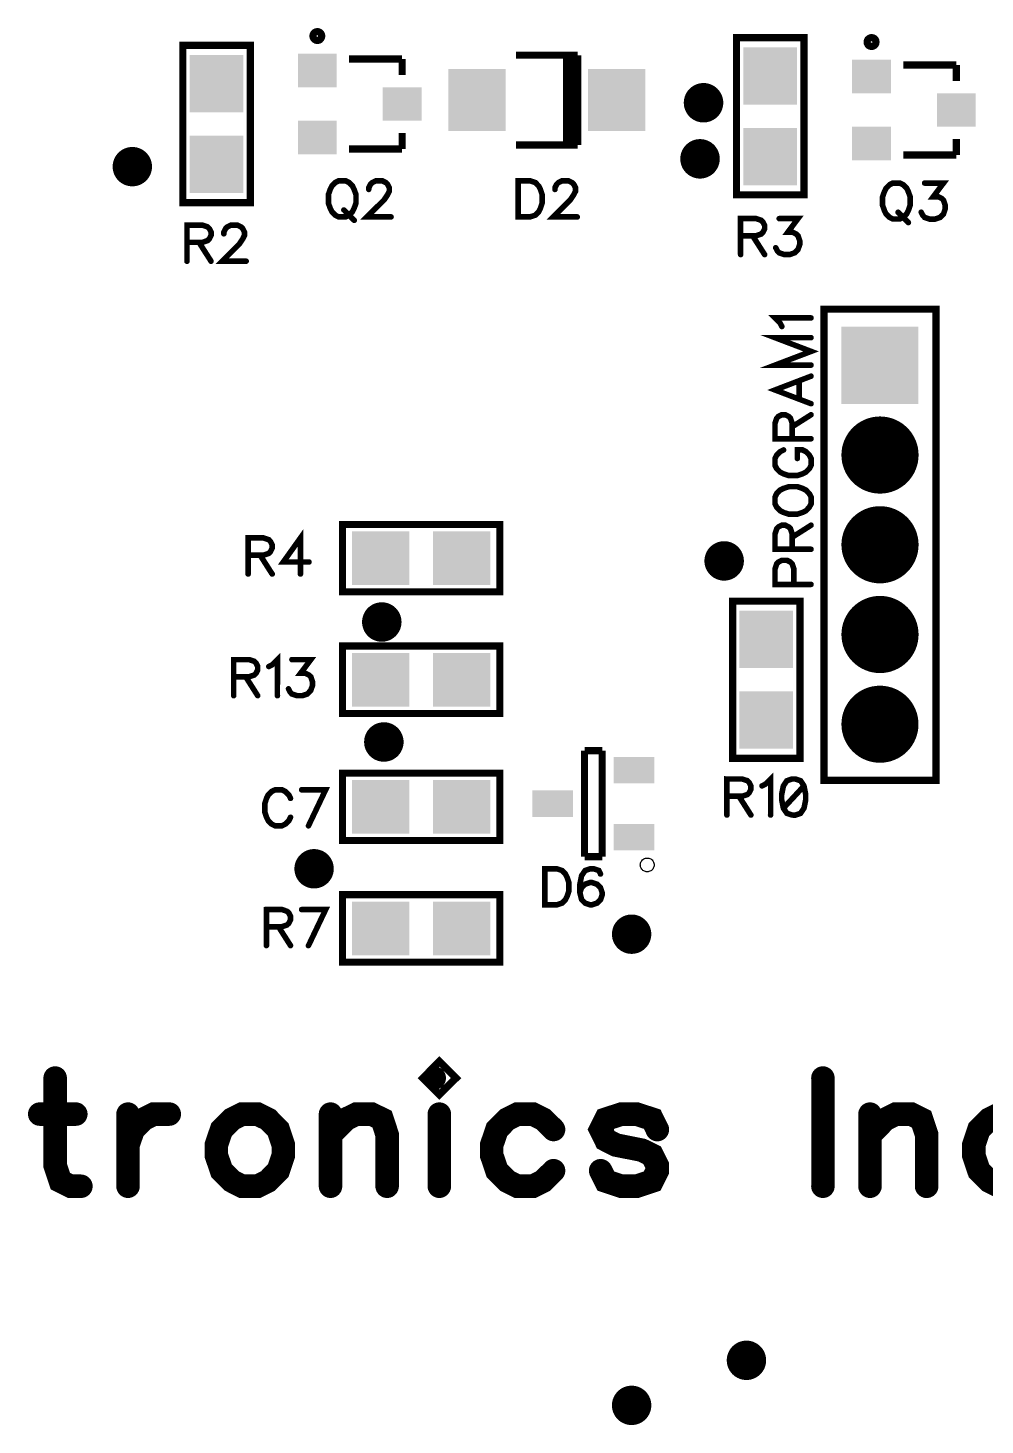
# Model space of a CAD drawing. Extents: x 0 to 5.24, y 0 to 4.77.
# Drawn here: x 2.545 to 3.612, y 1.208 to 2.765 of the extents above; entities that cross this region are included whole.
import ezdxf

# ---------------------------------------------------------------- set-up
doc = ezdxf.new("R2010")
doc.units = 0
for name, color, linetype in [('Top_Mask', 6, 'CONTINUOUS'), ('Top_Paste', 7, 'CONTINUOUS'), ('Top_Silk', 3, 'CONTINUOUS')]:
    doc.layers.add(name, color=color, linetype=linetype)

msp = doc.modelspace()

# ---------------------------------------------------------------- linework, layer by layer
at = {"layer": 'Top_Mask', "linetype": 'CONTINUOUS'}
for points, const_width in [([(3.287, 2.6817, 1), (3.309, 2.6817, 1), (3.287, 2.6817, 1)], 0.022), ([(2.6504, 2.6105, 1), (2.6723, 2.6105, 1), (2.6504, 2.6105, 1)], 0.022), ([(3.2831, 2.6192, 1), (3.3051, 2.6192, 1), (3.2831, 2.6192, 1)], 0.022), ([(3.4732, 2.2891, 1), (3.5162, 2.2891, 1), (3.4732, 2.2891, 1)], 0.043), ([(3.4732, 2.1891, 1), (3.5162, 2.1891, 1), (3.4732, 2.1891, 1)], 0.043), ([(3.31, 2.1711, 1), (3.332, 2.1711, 1), (3.31, 2.1711, 1)], 0.022), ([(2.9284, 2.103, 1), (2.9504, 2.103, 1), (2.9284, 2.103, 1)], 0.022), ([(3.4732, 2.0891, 1), (3.5162, 2.0891, 1), (3.4732, 2.0891, 1)], 0.043), ([(3.4732, 1.9891, 1), (3.5161, 1.9891, 1), (3.4732, 1.9891, 1)], 0.043), ([(2.9307, 1.9693, 1), (2.9527, 1.9693, 1), (2.9307, 1.9693, 1)], 0.022), ([(2.853, 1.828, 1), (2.8749, 1.828, 1), (2.853, 1.828, 1)], 0.022), ([(3.2069, 1.7551, 1), (3.2288, 1.7551, 1), (3.2069, 1.7551, 1)], 0.022), ([(3.3349, 1.2802, 1), (3.3568, 1.2802, 1), (3.3349, 1.2802, 1)], 0.022), ([(3.2069, 1.23, 1), (3.2288, 1.23, 1), (3.2069, 1.23, 1)], 0.022)]:
    msp.add_lwpolyline(points, format="xyb", dxfattribs=dict(at, const_width=const_width))
at = {"layer": 'Top_Mask'}
for points in [[(3.3423, 2.7436), (3.4023, 2.7436), (3.3423, 2.6797), (3.4023, 2.6797)], [(2.7253, 2.735), (2.7852, 2.735), (2.7253, 2.6711), (2.7852, 2.6711)], [(2.8459, 2.7364), (2.8892, 2.7364), (2.8459, 2.699), (2.8892, 2.699)], [(3.4636, 2.7297), (3.5069, 2.7297), (3.4636, 2.6923), (3.5069, 2.6923)], [(3.0135, 2.7192), (3.0774, 2.7192), (3.0135, 2.6502), (3.0774, 2.6502)], [(3.1692, 2.7192), (3.2332, 2.7192), (3.1692, 2.6503), (3.2332, 2.6503)], [(2.9404, 2.699), (2.9837, 2.699), (2.9404, 2.6616), (2.9837, 2.6616)], [(3.5581, 2.6923), (3.6014, 2.6923), (3.5581, 2.6549), (3.6014, 2.6549)], [(2.8459, 2.6616), (2.8892, 2.6616), (2.8459, 2.6242), (2.8892, 2.6242)], [(3.3423, 2.6536), (3.4023, 2.6536), (3.3423, 2.5897), (3.4023, 2.5897)], [(3.4636, 2.6549), (3.507, 2.6549), (3.4636, 2.6175), (3.507, 2.6175)], [(2.7253, 2.645), (2.7852, 2.645), (2.7253, 2.5811), (2.7852, 2.5811)], [(3.4517, 2.4321), (3.5376, 2.4321), (3.4517, 2.3461), (3.5376, 2.3461)], [(2.9063, 2.2041), (2.9702, 2.2041), (2.9063, 2.1442), (2.9702, 2.1442)], [(2.9963, 2.2041), (3.0602, 2.2041), (2.9963, 2.1442), (3.0602, 2.1442)], [(3.338, 2.1156), (3.3979, 2.1156), (3.338, 2.0517), (3.3979, 2.0517)], [(2.9063, 2.0686), (2.9702, 2.0686), (2.9063, 2.0087), (2.9702, 2.0087)], [(2.9963, 2.0686), (3.0602, 2.0686), (2.9963, 2.0087), (3.0602, 2.0087)], [(3.338, 2.0256), (3.3979, 2.0256), (3.338, 1.9617), (3.3979, 1.9617)], [(3.1979, 1.9527), (3.2432, 1.9527), (3.1979, 1.9232), (3.2432, 1.9232)], [(2.9063, 1.927), (2.9702, 1.927), (2.9063, 1.8671), (2.9702, 1.8671)], [(2.9963, 1.9271), (3.0602, 1.9271), (2.9963, 1.8671), (3.0602, 1.8671)], [(3.1073, 1.9153), (3.1526, 1.9153), (3.1073, 1.8858), (3.1526, 1.8858)], [(3.1979, 1.8779), (3.2432, 1.8779), (3.1979, 1.8484), (3.2432, 1.8484)], [(2.9063, 1.7915), (2.9702, 1.7915), (2.9063, 1.7316), (2.9702, 1.7316)], [(2.9963, 1.7915), (3.0602, 1.7915), (2.9963, 1.7316), (3.0602, 1.7316)]]:
    msp.add_solid(points, dxfattribs=at)
at = {"layer": 'Top_Paste'}
for points in [[(2.7292, 2.7311), (2.7813, 2.7311), (2.7292, 2.675), (2.7813, 2.675)], [(2.8499, 2.7325), (2.8853, 2.7325), (2.8499, 2.7029), (2.8853, 2.7029)], [(3.3463, 2.7397), (3.3983, 2.7397), (3.3463, 2.6836), (3.3983, 2.6836)], [(3.4676, 2.7258), (3.503, 2.7258), (3.4676, 2.6962), (3.503, 2.6962)], [(3.0174, 2.7152), (3.0735, 2.7152), (3.0174, 2.6542), (3.0735, 2.6542)], [(3.1732, 2.7153), (3.2292, 2.7153), (3.1732, 2.6542), (3.2292, 2.6542)], [(2.9444, 2.6951), (2.9798, 2.6951), (2.9444, 2.6655), (2.9798, 2.6655)], [(3.5621, 2.6884), (3.5975, 2.6884), (3.5621, 2.6588), (3.5975, 2.6588)], [(2.8499, 2.6576), (2.8853, 2.6576), (2.8499, 2.6281), (2.8853, 2.6281)], [(3.3463, 2.6497), (3.3983, 2.6497), (3.3463, 2.5936), (3.3983, 2.5936)], [(3.4676, 2.6509), (3.503, 2.6509), (3.4676, 2.6214), (3.503, 2.6214)], [(2.7292, 2.6411), (2.7813, 2.6411), (2.7292, 2.585), (2.7813, 2.585)], [(2.9102, 2.2002), (2.9663, 2.2002), (2.9102, 2.1481), (2.9663, 2.1481)], [(3.0002, 2.2002), (3.0563, 2.2002), (3.0002, 2.1481), (3.0563, 2.1481)], [(3.342, 2.1117), (3.394, 2.1117), (3.342, 2.0556), (3.394, 2.0556)], [(2.9102, 2.0647), (2.9663, 2.0647), (2.9102, 2.0126), (2.9663, 2.0126)], [(3.0002, 2.0647), (3.0563, 2.0647), (3.0002, 2.0126), (3.0563, 2.0126)], [(3.3419, 2.0217), (3.394, 2.0217), (3.3419, 1.9656), (3.394, 1.9656)], [(3.2018, 1.9488), (3.2392, 1.9488), (3.2018, 1.9271), (3.2392, 1.9271)], [(2.9102, 1.9231), (2.9663, 1.9231), (2.9102, 1.8711), (2.9663, 1.8711)], [(3.0002, 1.9231), (3.0563, 1.9231), (3.0002, 1.8711), (3.0563, 1.8711)], [(3.1113, 1.9114), (3.1487, 1.9114), (3.1113, 1.8897), (3.1487, 1.8897)], [(3.2018, 1.874), (3.2392, 1.874), (3.2018, 1.8523), (3.2392, 1.8523)], [(2.9102, 1.7876), (2.9663, 1.7876), (2.9102, 1.7355), (2.9663, 1.7355)], [(3.0002, 1.7876), (3.0563, 1.7876), (3.0002, 1.7355), (3.0563, 1.7355)]]:
    msp.add_solid(points, dxfattribs=at)
at = {"layer": 'Top_Silk', "linetype": 'CONTINUOUS'}
for points, const_width in [([(2.8676, 2.7511), (2.8691, 2.7514), (2.8705, 2.7521), (2.8715, 2.7532), (2.8722, 2.7545), (2.8725, 2.7561), (2.8722, 2.7576), (2.8715, 2.759), (2.8705, 2.76), (2.8691, 2.7607), (2.8676, 2.761), (2.866, 2.7607), (2.8647, 2.76), (2.8636, 2.759), (2.8629, 2.7576), (2.8626, 2.7561), (2.8629, 2.7545), (2.8636, 2.7532), (2.8647, 2.7521), (2.866, 2.7514), (2.8676, 2.7511)], 0.008), ([(3.3347, 2.579), (3.4099, 2.579), (3.4099, 2.7543), (3.3348, 2.7543), (3.3347, 2.579)], 0.008), ([(3.4853, 2.7444), (3.4868, 2.7447), (3.4882, 2.7454), (3.4893, 2.7465), (3.49, 2.7478), (3.4902, 2.7494), (3.49, 2.7509), (3.4893, 2.7523), (3.4882, 2.7533), (3.4868, 2.754), (3.4853, 2.7543), (3.4838, 2.754), (3.4824, 2.7533), (3.4813, 2.7523), (3.4806, 2.7509), (3.4804, 2.7494), (3.4806, 2.7478), (3.4813, 2.7465), (3.4824, 2.7454), (3.4838, 2.7447), (3.4853, 2.7444)], 0.008), ([(2.7177, 2.5704), (2.7928, 2.5704), (2.7928, 2.7457), (2.7177, 2.7457), (2.7177, 2.5704)], 0.008), ([(2.903, 2.7305), (2.9621, 2.7305)], 0.008), ([(2.9621, 2.7305), (2.9621, 2.7127)], 0.008), ([(3.0889, 2.7347), (3.1577, 2.7347)], 0.008), ([(3.1452, 2.6347), (3.1452, 2.7347)], 0.008), ([(3.1515, 2.6347), (3.1515, 2.7347)], 0.008), ([(3.1577, 2.6347), (3.1577, 2.7347)], 0.008), ([(3.5208, 2.7238), (3.5798, 2.7238)], 0.008), ([(3.5798, 2.7238), (3.5798, 2.706)], 0.008), ([(2.9621, 2.6479), (2.9621, 2.6301)], 0.008), ([(2.903, 2.6301), (2.9621, 2.6301)], 0.008), ([(3.089, 2.6347), (3.1577, 2.6347)], 0.008), ([(3.5798, 2.6412), (3.5798, 2.6234)], 0.008), ([(3.5208, 2.6234), (3.5798, 2.6234)], 0.008), ([(2.8914, 2.5947), (2.8876, 2.5928), (2.8838, 2.589), (2.8819, 2.5851), (2.8799, 2.5794), (2.8799, 2.5698), (2.8819, 2.5641), (2.8838, 2.5603), (2.8876, 2.5564), (2.8914, 2.5545), (2.8991, 2.5545), (2.9029, 2.5564), (2.9067, 2.5603), (2.9086, 2.5641), (2.9106, 2.5698), (2.9106, 2.5794), (2.9086, 2.5851), (2.9067, 2.589), (2.9029, 2.5928), (2.8991, 2.5947), (2.8914, 2.5947)], 0.0062), ([(2.9249, 2.5851), (2.9249, 2.587), (2.9268, 2.5908), (2.9287, 2.5927), (2.9325, 2.5946), (2.9402, 2.5946), (2.944, 2.5927), (2.9459, 2.5908), (2.9478, 2.587), (2.9478, 2.5832), (2.9459, 2.5793), (2.9421, 2.5736), (2.9229, 2.5545), (2.9497, 2.5545)], 0.0062), ([(3.0913, 2.5947), (3.0913, 2.5545), (3.1047, 2.5545), (3.1105, 2.5564), (3.1143, 2.5602), (3.1162, 2.5641), (3.1181, 2.5698), (3.1181, 2.5794), (3.1162, 2.5851), (3.1143, 2.5889), (3.1105, 2.5928), (3.1047, 2.5947), (3.0913, 2.5947)], 0.0062), ([(3.1324, 2.5851), (3.1324, 2.587), (3.1343, 2.5908), (3.1362, 2.5927), (3.1401, 2.5946), (3.1477, 2.5946), (3.1515, 2.5927), (3.1534, 2.5908), (3.1554, 2.587), (3.1554, 2.5832), (3.1534, 2.5793), (3.1496, 2.5736), (3.1305, 2.5545), (3.1573, 2.5545)], 0.0062), ([(3.5091, 2.5922), (3.5053, 2.5903), (3.5015, 2.5865), (3.4996, 2.5826), (3.4976, 2.5769), (3.4976, 2.5673), (3.4996, 2.5616), (3.5015, 2.5578), (3.5053, 2.554), (3.5091, 2.5521), (3.5168, 2.5521), (3.5206, 2.554), (3.5244, 2.5578), (3.5263, 2.5616), (3.5283, 2.5674), (3.5283, 2.5769), (3.5263, 2.5826), (3.5244, 2.5865), (3.5206, 2.5903), (3.5168, 2.5922), (3.5091, 2.5922)], 0.0062), ([(3.5445, 2.5922), (3.5655, 2.5922), (3.554, 2.5769), (3.5598, 2.5769), (3.5636, 2.575), (3.5655, 2.5731), (3.5674, 2.5673), (3.5674, 2.5635), (3.5655, 2.5578), (3.5617, 2.5539), (3.5559, 2.552), (3.5502, 2.552), (3.5445, 2.5539), (3.5426, 2.5559), (3.5406, 2.5597)], 0.0062), ([(2.8972, 2.5622), (2.9086, 2.5507)], 0.0062), ([(3.3393, 2.5335), (3.3565, 2.5335), (3.3623, 2.5354), (3.3642, 2.5373), (3.3661, 2.5412), (3.3661, 2.545), (3.3642, 2.5488), (3.3623, 2.5507), (3.3565, 2.5526), (3.3393, 2.5526), (3.3393, 2.5125)], 0.0062), ([(3.3823, 2.5526), (3.4033, 2.5526), (3.3919, 2.5373), (3.3976, 2.5373), (3.4014, 2.5354), (3.4033, 2.5335), (3.4053, 2.5278), (3.4053, 2.524), (3.4033, 2.5182), (3.3995, 2.5144), (3.3938, 2.5125), (3.388, 2.5125), (3.3823, 2.5144), (3.3804, 2.5163), (3.3785, 2.5201)], 0.0062), ([(3.5149, 2.5597), (3.5263, 2.5482)], 0.0062), ([(2.7223, 2.5261), (2.7395, 2.5261), (2.7452, 2.5281), (2.7472, 2.53), (2.7491, 2.5338), (2.7491, 2.5376), (2.7472, 2.5414), (2.7452, 2.5434), (2.7395, 2.5453), (2.7223, 2.5453), (2.7223, 2.5051)], 0.0062), ([(2.7634, 2.5357), (2.7634, 2.5376), (2.7653, 2.5414), (2.7672, 2.5433), (2.771, 2.5452), (2.7787, 2.5452), (2.7825, 2.5433), (2.7844, 2.5414), (2.7863, 2.5376), (2.7863, 2.5338), (2.7844, 2.5299), (2.7806, 2.5242), (2.7614, 2.5051), (2.7882, 2.5051)], 0.0062), ([(2.7357, 2.5261), (2.7491, 2.5051)], 0.0062), ([(3.3527, 2.5335), (3.3661, 2.5125)], 0.0062), ([(3.3854, 2.4323), (3.3834, 2.4361), (3.3777, 2.4419), (3.4179, 2.4419)], 0.0062), ([(3.5572, 2.4516), (3.4322, 2.4516), (3.4322, 1.9266), (3.5572, 1.9266), (3.5572, 2.4516)], 0.008), ([(3.4179, 2.4199), (3.3777, 2.4199), (3.4179, 2.4046), (3.3777, 2.3893), (3.4179, 2.3893)], 0.0062), ([(3.4179, 2.377), (3.3777, 2.3616), (3.4179, 2.3463)], 0.0062), ([(3.4045, 2.3521), (3.4045, 2.3712)], 0.0062), ([(3.3968, 2.3072), (3.3968, 2.3244), (3.3949, 2.3301), (3.393, 2.3321), (3.3892, 2.334), (3.3853, 2.334), (3.3815, 2.3321), (3.3796, 2.3301), (3.3777, 2.3244), (3.3777, 2.3072), (3.4179, 2.3072)], 0.0062), ([(3.3968, 2.3206), (3.4179, 2.334)], 0.0062), ([(3.3872, 2.2948), (3.3834, 2.2929), (3.3796, 2.2891), (3.3777, 2.2853), (3.3777, 2.2776), (3.3796, 2.2738), (3.3834, 2.27), (3.3872, 2.2681), (3.393, 2.2662), (3.4026, 2.2662), (3.4083, 2.2681), (3.4121, 2.27), (3.4159, 2.2738), (3.4179, 2.2776), (3.4179, 2.2853), (3.4159, 2.2891), (3.4121, 2.2929), (3.4083, 2.2948), (3.4026, 2.2948), (3.4026, 2.2853)], 0.0062), ([(3.3777, 2.2347), (3.3796, 2.2309), (3.3834, 2.227), (3.3872, 2.2251), (3.393, 2.2232), (3.4026, 2.2232), (3.4083, 2.2251), (3.4121, 2.227), (3.4159, 2.2309), (3.4179, 2.2347), (3.4179, 2.2423), (3.4159, 2.2461), (3.4121, 2.25), (3.4083, 2.2519), (3.4026, 2.2538), (3.393, 2.2538), (3.3872, 2.2519), (3.3834, 2.25), (3.3796, 2.2462), (3.3777, 2.2423), (3.3777, 2.2347)], 0.0062), ([(3.0709, 2.1366), (3.0709, 2.2117), (2.8956, 2.2117), (2.8956, 2.1366), (3.0709, 2.1366)], 0.008), ([(3.3968, 2.1841), (3.3968, 2.2013), (3.3949, 2.207), (3.393, 2.2089), (3.3892, 2.2109), (3.3853, 2.2109), (3.3815, 2.209), (3.3796, 2.207), (3.3777, 2.2013), (3.3777, 2.1841), (3.4179, 2.1841)], 0.0062), ([(3.3968, 2.1975), (3.4179, 2.2109)], 0.0062), ([(2.7904, 2.1775), (2.8076, 2.1775), (2.8134, 2.1795), (2.8153, 2.1814), (2.8172, 2.1852), (2.8172, 2.189), (2.8153, 2.1928), (2.8134, 2.1948), (2.8076, 2.1967), (2.7904, 2.1967), (2.7904, 2.1565)], 0.0062), ([(2.8487, 2.1565), (2.8487, 2.1966), (2.8296, 2.1699), (2.8583, 2.1699)], 0.0062), ([(2.8038, 2.1775), (2.8172, 2.1565)], 0.0062), ([(3.3987, 2.1449), (3.3987, 2.1622), (3.3968, 2.1679), (3.3949, 2.1698), (3.3911, 2.1717), (3.3853, 2.1717), (3.3815, 2.1698), (3.3796, 2.1679), (3.3777, 2.1622), (3.3777, 2.1449), (3.4179, 2.1449)], 0.0062), ([(3.4055, 2.1263), (3.3304, 2.1263), (3.3304, 1.951), (3.4055, 1.951), (3.4055, 2.1263)], 0.008), ([(2.8956, 2.0762), (2.8956, 2.0011), (3.0709, 2.0011), (3.0709, 2.0762), (2.8956, 2.0762)], 0.008), ([(2.7743, 2.042), (2.7915, 2.042), (2.7973, 2.0439), (2.7992, 2.0458), (2.8011, 2.0496), (2.8011, 2.0535), (2.7992, 2.0573), (2.7973, 2.0592), (2.7915, 2.0611), (2.7743, 2.0611), (2.7743, 2.0209)], 0.0062), ([(2.8135, 2.0534), (2.8173, 2.0554), (2.8231, 2.0611), (2.823, 2.0209)], 0.0062), ([(2.8392, 2.0611), (2.8603, 2.0611), (2.8488, 2.0458), (2.8545, 2.0458), (2.8583, 2.0439), (2.8603, 2.042), (2.8622, 2.0362), (2.8622, 2.0324), (2.8602, 2.0267), (2.8564, 2.0228), (2.8507, 2.0209), (2.845, 2.0209), (2.8392, 2.0228), (2.8373, 2.0248), (2.8354, 2.0286)], 0.0062), ([(2.7877, 2.042), (2.8011, 2.0209)], 0.0062), ([(3.1851, 1.9596), (3.1654, 1.9596)], 0.008), ([(3.1654, 1.9596), (3.1654, 1.8415)], 0.008), ([(3.1851, 1.8415), (3.1851, 1.9596)], 0.008), ([(2.8956, 1.9346), (2.8956, 1.8595), (3.0709, 1.8595), (3.0709, 1.9346), (2.8956, 1.9346)], 0.008), ([(3.324, 1.9089), (3.3412, 1.9089), (3.347, 1.9108), (3.3489, 1.9127), (3.3508, 1.9166), (3.3508, 1.9204), (3.3489, 1.9242), (3.347, 1.9261), (3.3412, 1.928), (3.324, 1.9281), (3.324, 1.8879)], 0.0062), ([(3.3632, 1.9204), (3.367, 1.9223), (3.3728, 1.928), (3.3728, 1.8879)], 0.0062), ([(3.3966, 1.928), (3.3909, 1.9261), (3.387, 1.9203), (3.3851, 1.9108), (3.3851, 1.9051), (3.387, 1.8955), (3.3909, 1.8898), (3.3966, 1.8879), (3.4004, 1.8878), (3.4062, 1.8898), (3.41, 1.8955), (3.4119, 1.905), (3.4119, 1.9108), (3.41, 1.9203), (3.4062, 1.9261), (3.4004, 1.928), (3.3966, 1.928)], 0.0062), ([(2.8377, 1.9065), (2.8358, 1.9103), (2.8319, 1.9141), (2.8281, 1.916), (2.8205, 1.916), (2.8166, 1.9141), (2.8128, 1.9103), (2.8109, 1.9065), (2.809, 1.9007), (2.809, 1.8912), (2.8109, 1.8854), (2.8128, 1.8816), (2.8166, 1.8778), (2.8205, 1.8759), (2.8281, 1.8759), (2.8319, 1.8778), (2.8358, 1.8816), (2.8377, 1.8854)], 0.0062), ([(2.8577, 1.8759), (2.8768, 1.916), (2.85, 1.916)], 0.0062), ([(3.41, 1.9203), (3.387, 1.8955)], 0.0062), ([(3.3374, 1.9089), (3.3508, 1.8879)], 0.0062), ([(3.1654, 1.8415), (3.1851, 1.8415)], 0.008), ([(3.1211, 1.828), (3.1211, 1.7878), (3.1345, 1.7878), (3.1402, 1.7897), (3.1441, 1.7936), (3.146, 1.7974), (3.1479, 1.8031), (3.1479, 1.8127), (3.146, 1.8184), (3.1441, 1.8222), (3.1402, 1.8261), (3.1345, 1.828), (3.1211, 1.828)], 0.0062), ([(3.1832, 1.8222), (3.1813, 1.8261), (3.1755, 1.828), (3.1717, 1.828), (3.166, 1.826), (3.1621, 1.8203), (3.1602, 1.8108), (3.1602, 1.8012), (3.1621, 1.7936), (3.166, 1.7897), (3.1717, 1.7878), (3.1736, 1.7878), (3.1793, 1.7897), (3.1832, 1.7936), (3.1851, 1.7993), (3.1851, 1.8012), (3.1832, 1.8069), (3.1793, 1.8108), (3.1736, 1.8127), (3.1717, 1.8127), (3.166, 1.8108), (3.1621, 1.8069), (3.1602, 1.8012)], 0.0062), ([(3.0709, 1.724), (3.0709, 1.7991), (2.8956, 1.7991), (2.8956, 1.724), (3.0709, 1.724)], 0.008), ([(2.8109, 1.7634), (2.8281, 1.7634), (2.8338, 1.7654), (2.8358, 1.7673), (2.8377, 1.7711), (2.8377, 1.7749), (2.8358, 1.7787), (2.8338, 1.7806), (2.8281, 1.7826), (2.8109, 1.7825), (2.8109, 1.7424)], 0.0062), ([(2.8577, 1.7424), (2.8768, 1.7825), (2.85, 1.7825)], 0.0062), ([(2.8243, 1.7634), (2.8377, 1.7424)], 0.0062), ([(2.5754, 1.5948), (2.5754, 1.4972), (2.5811, 1.48), (2.5926, 1.4742), (2.604, 1.4742)], 0.0262), ([(2.9979, 1.5948), (3.0036, 1.5891), (3.0094, 1.5948), (3.0036, 1.6006), (2.9979, 1.5948)], 0.0262), ([(3.4311, 1.5948), (3.4311, 1.4742)], 0.0262), ([(2.5581, 1.5546), (2.5983, 1.5546)], 0.0262), ([(2.6565, 1.5546), (2.6565, 1.4742)], 0.0262), ([(2.6565, 1.5201), (2.6624, 1.5374), (2.6738, 1.5489), (2.6853, 1.5546), (2.7026, 1.5546)], 0.0262), ([(2.7837, 1.5546), (2.7723, 1.5489), (2.7608, 1.5374), (2.755, 1.5201), (2.755, 1.5087), (2.7608, 1.4915), (2.7723, 1.48), (2.7837, 1.4742), (2.8009, 1.4742), (2.8125, 1.48), (2.8239, 1.4915), (2.8297, 1.5087), (2.8297, 1.5201), (2.8239, 1.5374), (2.8125, 1.5489), (2.8009, 1.5546), (2.7837, 1.5546)], 0.0262), ([(2.8822, 1.5546), (2.8822, 1.4742)], 0.0262), ([(2.8822, 1.5316), (2.8995, 1.5489), (2.911, 1.5546), (2.9281, 1.5546), (2.9397, 1.5489), (2.9454, 1.5316), (2.9454, 1.4742)], 0.0262), ([(3.0036, 1.5546), (3.0036, 1.4742)], 0.0262), ([(3.1309, 1.5374), (3.1193, 1.5489), (3.1078, 1.5546), (3.0907, 1.5546), (3.0791, 1.5489), (3.0677, 1.5374), (3.0619, 1.5201), (3.0619, 1.5087), (3.0677, 1.4915), (3.0791, 1.48), (3.0907, 1.4742), (3.1078, 1.4742), (3.1193, 1.48), (3.1309, 1.4915)], 0.0262), ([(3.2465, 1.5374), (3.2408, 1.5489), (3.2235, 1.5546), (3.2063, 1.5546), (3.1891, 1.5489), (3.1834, 1.5374), (3.1891, 1.5259), (3.2006, 1.5201), (3.2293, 1.5144), (3.2408, 1.5087), (3.2465, 1.4972), (3.2465, 1.4915), (3.2408, 1.48), (3.2235, 1.4742), (3.2063, 1.4742), (3.1891, 1.48), (3.1834, 1.4915)], 0.0262), ([(3.4836, 1.5546), (3.4836, 1.4742)], 0.0262), ([(3.4836, 1.5316), (3.5008, 1.5489), (3.5123, 1.5546), (3.5295, 1.5546), (3.541, 1.5489), (3.5467, 1.5316), (3.5467, 1.4742)], 0.0262), ([(3.6682, 1.5374), (3.6566, 1.5489), (3.6451, 1.5546), (3.628, 1.5546), (3.6164, 1.5489), (3.605, 1.5374), (3.5992, 1.5201), (3.5992, 1.5087), (3.605, 1.4915), (3.6164, 1.48), (3.628, 1.4742), (3.6451, 1.4742), (3.6566, 1.48), (3.6682, 1.4915)], 0.0262)]:
    msp.add_lwpolyline(points, dxfattribs=dict(at, const_width=const_width))
for points, const_width in [([(2.8899, 2.5947, 1), (2.893, 2.5947, 1), (2.8899, 2.5947, 1)], 0.0031), ([(2.9233, 2.5851, 1), (2.9264, 2.5851, 1), (2.9233, 2.5851, 1)], 0.0031), ([(3.0898, 2.5947, 1), (3.0929, 2.5947, 1), (3.0898, 2.5947, 1)], 0.0031), ([(3.1309, 2.5851, 1), (3.134, 2.5851, 1), (3.1309, 2.5851, 1)], 0.0031), ([(3.5076, 2.5922, 1), (3.5107, 2.5922, 1), (3.5076, 2.5922, 1)], 0.0031), ([(3.5429, 2.5922, 1), (3.546, 2.5922, 1), (3.5429, 2.5922, 1)], 0.0031), ([(2.8956, 2.5622, 1), (2.8987, 2.5622, 1), (2.8956, 2.5622, 1)], 0.0031), ([(2.9071, 2.5507, 1), (2.9102, 2.5507, 1), (2.9071, 2.5507, 1)], 0.0031), ([(2.9482, 2.5545, 1), (2.9513, 2.5545, 1), (2.9482, 2.5545, 1)], 0.0031), ([(3.1557, 2.5545, 1), (3.1588, 2.5545, 1), (3.1557, 2.5545, 1)], 0.0031), ([(3.3808, 2.5526, 1), (3.3839, 2.5526, 1), (3.3808, 2.5526, 1)], 0.0031), ([(3.5133, 2.5597, 1), (3.5164, 2.5597, 1), (3.5133, 2.5597, 1)], 0.0031), ([(3.5391, 2.5597, 1), (3.5422, 2.5597, 1), (3.5391, 2.5597, 1)], 0.0031), ([(2.7618, 2.5357, 1), (2.7649, 2.5357, 1), (2.7618, 2.5357, 1)], 0.0031), ([(3.5248, 2.5482, 1), (3.5279, 2.5482, 1), (3.5248, 2.5482, 1)], 0.0031), ([(2.7207, 2.5261, 1), (2.7238, 2.5261, 1), (2.7207, 2.5261, 1)], 0.0031), ([(2.7341, 2.5261, 1), (2.7372, 2.5261, 1), (2.7341, 2.5261, 1)], 0.0031), ([(3.3378, 2.5335, 1), (3.3409, 2.5335, 1), (3.3378, 2.5335, 1)], 0.0031), ([(3.3512, 2.5335, 1), (3.3543, 2.5335, 1), (3.3512, 2.5335, 1)], 0.0031), ([(3.3769, 2.5201, 1), (3.38, 2.5201, 1), (3.3769, 2.5201, 1)], 0.0031), ([(2.7207, 2.5051, 1), (2.7238, 2.5051, 1), (2.7207, 2.5051, 1)], 0.0031), ([(2.7475, 2.5051, 1), (2.7506, 2.5051, 1), (2.7475, 2.5051, 1)], 0.0031), ([(2.7867, 2.5051, 1), (2.7898, 2.5051, 1), (2.7867, 2.5051, 1)], 0.0031), ([(3.3378, 2.5125, 1), (3.3409, 2.5125, 1), (3.3378, 2.5125, 1)], 0.0031), ([(3.3646, 2.5125, 1), (3.3677, 2.5125, 1), (3.3646, 2.5125, 1)], 0.0031), ([(3.4163, 2.4419, 1), (3.4194, 2.4419, 1), (3.4163, 2.4419, 1)], 0.0031), ([(3.3838, 2.4323, 1), (3.3869, 2.4323, 1), (3.3838, 2.4323, 1)], 0.0031), ([(3.4163, 2.4199, 1), (3.4194, 2.4199, 1), (3.4163, 2.4199, 1)], 0.0031), ([(3.4163, 2.3893, 1), (3.4194, 2.3893, 1), (3.4163, 2.3893, 1)], 0.0031), ([(3.4029, 2.3712, 1), (3.406, 2.3712, 1), (3.4029, 2.3712, 1)], 0.0031), ([(3.4163, 2.377, 1), (3.4194, 2.377, 1), (3.4163, 2.377, 1)], 0.0031), ([(3.4029, 2.3521, 1), (3.406, 2.3521, 1), (3.4029, 2.3521, 1)], 0.0031), ([(3.4163, 2.3463, 1), (3.4194, 2.3463, 1), (3.4163, 2.3463, 1)], 0.0031), ([(3.4163, 2.334, 1), (3.4194, 2.334, 1), (3.4163, 2.334, 1)], 0.0031), ([(3.3953, 2.3206, 1), (3.3984, 2.3206, 1), (3.3953, 2.3206, 1)], 0.0031), ([(3.3953, 2.3072, 1), (3.3984, 2.3072, 1), (3.3953, 2.3072, 1)], 0.0031), ([(3.4163, 2.3072, 1), (3.4194, 2.3072, 1), (3.4163, 2.3072, 1)], 0.0031), ([(3.3857, 2.2948, 1), (3.3888, 2.2948, 1), (3.3857, 2.2948, 1)], 0.0031), ([(3.401, 2.2853, 1), (3.4041, 2.2853, 1), (3.401, 2.2853, 1)], 0.0031), ([(3.3761, 2.2347, 1), (3.3792, 2.2347, 1), (3.3761, 2.2347, 1)], 0.0031), ([(3.4163, 2.2109, 1), (3.4194, 2.2109, 1), (3.4163, 2.2109, 1)], 0.0031), ([(3.3953, 2.1975, 1), (3.3984, 2.1975, 1), (3.3953, 2.1975, 1)], 0.0031), ([(2.7889, 2.1775, 1), (2.792, 2.1775, 1), (2.7889, 2.1775, 1)], 0.0031), ([(2.8023, 2.1775, 1), (2.8054, 2.1775, 1), (2.8023, 2.1775, 1)], 0.0031), ([(3.3953, 2.1841, 1), (3.3984, 2.1841, 1), (3.3953, 2.1841, 1)], 0.0031), ([(3.4163, 2.1841, 1), (3.4194, 2.1841, 1), (3.4163, 2.1841, 1)], 0.0031), ([(2.8567, 2.1699, 1), (2.8598, 2.1699, 1), (2.8567, 2.1699, 1)], 0.0031), ([(2.7889, 2.1565, 1), (2.792, 2.1565, 1), (2.7889, 2.1565, 1)], 0.0031), ([(2.8157, 2.1565, 1), (2.8188, 2.1565, 1), (2.8157, 2.1565, 1)], 0.0031), ([(2.8472, 2.1565, 1), (2.8503, 2.1565, 1), (2.8472, 2.1565, 1)], 0.0031), ([(3.3972, 2.1449, 1), (3.4003, 2.1449, 1), (3.3972, 2.1449, 1)], 0.0031), ([(3.4163, 2.1449, 1), (3.4194, 2.1449, 1), (3.4163, 2.1449, 1)], 0.0031), ([(2.8119, 2.0534, 1), (2.815, 2.0534, 1), (2.8119, 2.0534, 1)], 0.0031), ([(2.8377, 2.0611, 1), (2.8408, 2.0611, 1), (2.8377, 2.0611, 1)], 0.0031), ([(2.7728, 2.042, 1), (2.7759, 2.042, 1), (2.7728, 2.042, 1)], 0.0031), ([(2.7862, 2.042, 1), (2.7893, 2.042, 1), (2.7862, 2.042, 1)], 0.0031), ([(2.8339, 2.0286, 1), (2.8369, 2.0286, 1), (2.8339, 2.0286, 1)], 0.0031), ([(2.7728, 2.0209, 1), (2.7759, 2.0209, 1), (2.7728, 2.0209, 1)], 0.0031), ([(2.7996, 2.0209, 1), (2.8026, 2.0209, 1), (2.7996, 2.0209, 1)], 0.0031), ([(2.8215, 2.0209, 1), (2.8246, 2.0209, 1), (2.8215, 2.0209, 1)], 0.0031), ([(3.3951, 1.928, 1), (3.3982, 1.928, 1), (3.3951, 1.928, 1)], 0.0031), ([(2.8485, 1.916, 1), (2.8516, 1.916, 1), (2.8485, 1.916, 1)], 0.0031), ([(3.3616, 1.9204, 1), (3.3647, 1.9204, 1), (3.3616, 1.9204, 1)], 0.0031), ([(3.4084, 1.9203, 1), (3.4115, 1.9203, 1), (3.4084, 1.9203, 1)], 0.0031), ([(2.8361, 1.9065, 1), (2.8392, 1.9065, 1), (2.8361, 1.9065, 1)], 0.0031), ([(3.3225, 1.9089, 1), (3.3256, 1.9089, 1), (3.3225, 1.9089, 1)], 0.0031), ([(3.3359, 1.9089, 1), (3.339, 1.9089, 1), (3.3359, 1.9089, 1)], 0.0031), ([(2.8361, 1.8854, 1), (2.8392, 1.8854, 1), (2.8361, 1.8854, 1)], 0.0031), ([(3.3225, 1.8879, 1), (3.3256, 1.8879, 1), (3.3225, 1.8879, 1)], 0.0031), ([(3.3493, 1.8879, 1), (3.3524, 1.8879, 1), (3.3493, 1.8879, 1)], 0.0031), ([(3.3712, 1.8879, 1), (3.3743, 1.8879, 1), (3.3712, 1.8879, 1)], 0.0031), ([(3.3855, 1.8955, 1), (3.3886, 1.8955, 1), (3.3855, 1.8955, 1)], 0.0031), ([(2.8561, 1.8759, 1), (2.8592, 1.8759, 1), (2.8561, 1.8759, 1)], 0.0031), ([(3.1195, 1.828, 1), (3.1226, 1.828, 1), (3.1195, 1.828, 1)], 0.0031), ([(3.1816, 1.8222, 1), (3.1847, 1.8222, 1), (3.1816, 1.8222, 1)], 0.0031), ([(3.1587, 1.8012, 1), (3.1618, 1.8012, 1), (3.1587, 1.8012, 1)], 0.0031), ([(2.8485, 1.7825, 1), (2.8516, 1.7825, 1), (2.8485, 1.7825, 1)], 0.0031), ([(2.8093, 1.7634, 1), (2.8124, 1.7634, 1), (2.8093, 1.7634, 1)], 0.0031), ([(2.8227, 1.7634, 1), (2.8258, 1.7634, 1), (2.8227, 1.7634, 1)], 0.0031), ([(2.8093, 1.7424, 1), (2.8124, 1.7424, 1), (2.8093, 1.7424, 1)], 0.0031), ([(2.8361, 1.7424, 1), (2.8392, 1.7424, 1), (2.8361, 1.7424, 1)], 0.0031), ([(2.8561, 1.7424, 1), (2.8592, 1.7424, 1), (2.8561, 1.7424, 1)], 0.0031), ([(2.5688, 1.5948, 1), (2.5819, 1.5948, 1), (2.5688, 1.5948, 1)], 0.0131), ([(2.9913, 1.5948, 1), (3.0044, 1.5948, 1), (2.9913, 1.5948, 1)], 0.0131), ([(3.4245, 1.5948, 1), (3.4376, 1.5948, 1), (3.4245, 1.5948, 1)], 0.0131), ([(2.5516, 1.5546, 1), (2.5647, 1.5546, 1), (2.5516, 1.5546, 1)], 0.0131), ([(2.5918, 1.5546, 1), (2.6049, 1.5546, 1), (2.5918, 1.5546, 1)], 0.0131), ([(2.65, 1.5546, 1), (2.6631, 1.5546, 1), (2.65, 1.5546, 1)], 0.0131), ([(2.696, 1.5546, 1), (2.7091, 1.5546, 1), (2.696, 1.5546, 1)], 0.0131), ([(2.7771, 1.5546, 1), (2.7903, 1.5546, 1), (2.7771, 1.5546, 1)], 0.0131), ([(2.8757, 1.5546, 1), (2.8888, 1.5546, 1), (2.8757, 1.5546, 1)], 0.0131), ([(2.997, 1.5546, 1), (3.0101, 1.5546, 1), (2.997, 1.5546, 1)], 0.0131), ([(3.477, 1.5546, 1), (3.4901, 1.5546, 1), (3.477, 1.5546, 1)], 0.0131), ([(2.8757, 1.5316, 1), (2.8888, 1.5316, 1), (2.8757, 1.5316, 1)], 0.0131), ([(3.1243, 1.5374, 1), (3.1374, 1.5374, 1), (3.1243, 1.5374, 1)], 0.0131), ([(3.2399, 1.5374, 1), (3.2531, 1.5374, 1), (3.2399, 1.5374, 1)], 0.0131), ([(3.477, 1.5316, 1), (3.4901, 1.5316, 1), (3.477, 1.5316, 1)], 0.0131), ([(2.65, 1.5201, 1), (2.6631, 1.5201, 1), (2.65, 1.5201, 1)], 0.0131), ([(3.1243, 1.4915, 1), (3.1374, 1.4915, 1), (3.1243, 1.4915, 1)], 0.0131), ([(3.1768, 1.4915, 1), (3.1899, 1.4915, 1), (3.1768, 1.4915, 1)], 0.0131), ([(2.5975, 1.4742, 1), (2.6106, 1.4742, 1), (2.5975, 1.4742, 1)], 0.0131), ([(2.65, 1.4742, 1), (2.6631, 1.4742, 1), (2.65, 1.4742, 1)], 0.0131), ([(2.8757, 1.4742, 1), (2.8888, 1.4742, 1), (2.8757, 1.4742, 1)], 0.0131), ([(2.9388, 1.4742, 1), (2.9519, 1.4742, 1), (2.9388, 1.4742, 1)], 0.0131), ([(2.997, 1.4742, 1), (3.0101, 1.4742, 1), (2.997, 1.4742, 1)], 0.0131), ([(3.4245, 1.4742, 1), (3.4376, 1.4742, 1), (3.4245, 1.4742, 1)], 0.0131), ([(3.477, 1.4742, 1), (3.4901, 1.4742, 1), (3.477, 1.4742, 1)], 0.0131), ([(3.5401, 1.4742, 1), (3.5533, 1.4742, 1), (3.5401, 1.4742, 1)], 0.0131)]:
    msp.add_lwpolyline(points, format="xyb", dxfattribs=dict(at, const_width=const_width))
msp.add_lwpolyline([(3.2353, 1.84), (3.2363, 1.84), (3.2372, 1.8398), (3.2382, 1.8394), (3.2391, 1.839), (3.2399, 1.8384), (3.2407, 1.8378), (3.2414, 1.837), (3.2419, 1.8362), (3.2424, 1.8353), (3.2427, 1.8343), (3.2429, 1.8333), (3.243, 1.8323), (3.2429, 1.8313), (3.2427, 1.8303), (3.2424, 1.8294), (3.2419, 1.8285), (3.2414, 1.8276), (3.2407, 1.8269), (3.2399, 1.8262), (3.2391, 1.8256), (3.2382, 1.8252), (3.2372, 1.8249), (3.2363, 1.8247), (3.2353, 1.8246), (3.2352, 1.8246), (3.2342, 1.8247), (3.2332, 1.8249), (3.2323, 1.8252), (3.2314, 1.8256), (3.2305, 1.8262), (3.2298, 1.8269), (3.2291, 1.8276), (3.2286, 1.8285), (3.2281, 1.8294), (3.2278, 1.8303), (3.2276, 1.8313), (3.2275, 1.8323), (3.2276, 1.8333), (3.2278, 1.8343), (3.2281, 1.8353), (3.2286, 1.8362), (3.2291, 1.837), (3.2298, 1.8378), (3.2305, 1.8384), (3.2314, 1.839), (3.2323, 1.8394), (3.2332, 1.8398), (3.2342, 1.84), (3.2352, 1.84), (3.2353, 1.84)], dxfattribs=at)

doc.saveas('drawing.dxf')
